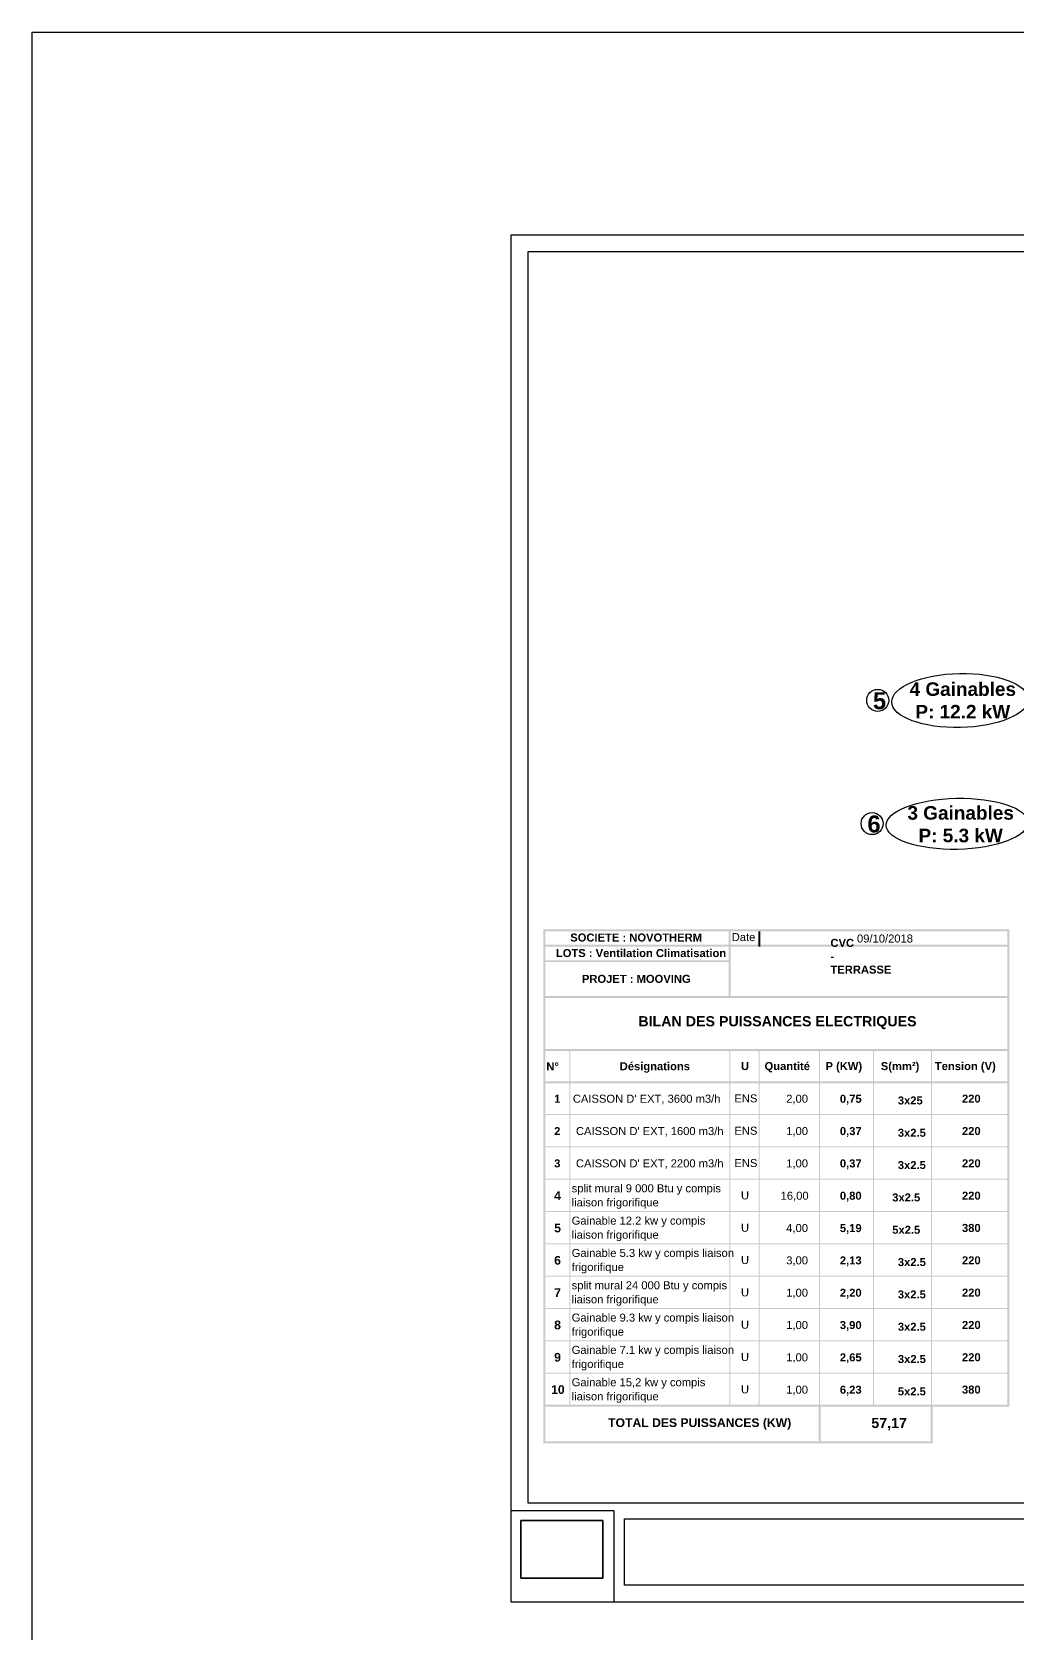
# Model space of a CAD drawing. Header units: millimetres. Extents: x 61345 to 69644, y 9491 to 29385.
# Drawn here: x 61345 to 64251, y 24660 to 29385 of the extents above; entities that cross this region are included whole.
import ezdxf

# ---------------------------------------------------------------- set-up
doc = ezdxf.new("R2010")
doc.units = ezdxf.units.MM
for name, color, linetype in [('CIRCUITS ECLAIRAGE', 1, 'Continuous'), ('PDF _Remplissages de solides', 7, 'Continuous'), ('PDF _Texte', 7, 'Continuous')]:
    doc.layers.add(name, color=color, linetype=linetype)
doc.layers.add('G-ANNO-TEXT', color=231, linetype='Continuous', lineweight=9)
doc.styles.add('ARIAL', font='arial.ttf')
doc.styles.add('Arial_I', font='ariali.ttf', dxfattribs={"height": 146.22545})
doc.styles.add('PDF Arial', font='arial.ttf')
doc.styles.add('PDF Arial Bold', font='arialbd.ttf')
picture_1 = doc.add_image_def('image1.jpg', size_in_pixel=(475, 334))

msp = doc.modelspace()

# ---------------------------------------------------------------- linework, layer by layer
for p, q in [((62756.9, 24754.5), (62756.9, 28787.3)), ((62756.9, 28787.3), (68216.4, 28787.3)), ((62806.7, 25046), (62806.7, 28737.5)), ((62806.7, 28737.5), (68166.6, 28737.5)), ((68216.4, 24754.5), (62756.9, 24754.5))]:
    msp.add_line(p, q)
at = {"color": 3, "linetype": 'ByBlock'}
msp.add_lwpolyline([(69644, 9491.3), (61345, 9491.3), (61345, 29385.2), (69644, 29385.2)], close=True, dxfattribs=at)
for points in [[(68166.6, 25046), (62806.7, 25046)], [(63060.2, 24754.5), (63060.2, 25023), (62756.9, 25023)], [(63091.4, 25000.1), (67545.1, 25000.1)], [(63091.4, 24804.2), (63091.4, 25000.1)], [(67545.1, 24804.2), (63091.4, 24804.2)]]:
    msp.add_lwpolyline(points)
at = {"color": 18, "lineweight": 30, "true_color": 0x000000}
for centre in [(63837.4, 27414), (63821, 27050.5)]:
    msp.add_circle(centre, 32.5, dxfattribs=at)
for centre, major_axis, ratio in [((64079.8, 27413.5), (201.1, 4.3), 0.396654), ((64071, 27049.8), (208.8, 4.4), 0.36043)]:
    msp.add_ellipse(centre, major_axis=major_axis, ratio=ratio, dxfattribs=at)
at = {"layer": 'PDF _Remplissages de solides', "lineweight": 35, "transparency": 33554559}
for points in [[(62852.2, 25222.8), (62858, 25222.8), (62852.2, 26738.7), (62858, 26738.7)], [(62858, 26732.9), (64225.1, 26732.9), (62858, 26738.7), (64225.1, 26738.7)], [(63398.5, 26535.8), (63404.2, 26535.8), (63398.5, 26732.9), (63404.2, 26732.9)], [(63485.2, 26687.4), (63491, 26687.4), (63485.2, 26732.9), (63491, 26732.9)], [(64219.3, 25331.1), (64225.1, 25331.1), (64219.3, 26732.9), (64225.1, 26732.9)], [(62858, 26687.4), (64225.1, 26687.4), (62858, 26693.2), (64225.1, 26693.2)], [(62858, 26641.9), (63404.2, 26641.9), (62858, 26647.6), (63404.2, 26647.6)], [(62858, 26535.8), (64225.1, 26535.8), (62858, 26541.5), (64225.1, 26541.5)], [(62858, 26379.9), (64225.1, 26379.9), (62858, 26385.6), (64225.1, 26385.6)], [(62928.2, 26290.3), (62931.1, 26290.3), (62928.2, 26379.9), (62931.1, 26379.9)], [(63399.9, 26290.3), (63402.8, 26290.3), (63399.9, 26379.9), (63402.8, 26379.9)], [(63486.7, 26290.3), (63489.5, 26290.3), (63486.7, 26379.9), (63489.5, 26379.9)], [(63664.8, 26290.3), (63667.7, 26290.3), (63664.8, 26379.9), (63667.7, 26379.9)], [(63823.6, 26290.3), (63826.5, 26290.3), (63823.6, 26379.9), (63826.5, 26379.9)], [(63994.6, 26290.3), (63997.5, 26290.3), (63994.6, 26379.9), (63997.5, 26379.9)], [(62858, 26284.5), (64225.1, 26284.5), (62858, 26290.3), (64225.1, 26290.3)], [(62928.2, 25336.8), (62931.1, 25336.8), (62928.2, 26284.5), (62931.1, 26284.5)], [(63399.9, 25336.8), (63402.8, 25336.8), (63399.9, 26284.5), (63402.8, 26284.5)], [(63486.7, 25336.8), (63489.5, 25336.8), (63486.7, 26284.5), (63489.5, 26284.5)], [(63664.8, 25336.8), (63667.7, 25336.8), (63664.8, 26284.5), (63667.7, 26284.5)], [(63823.6, 25336.8), (63826.5, 25336.8), (63823.6, 26284.5), (63826.5, 26284.5)], [(63994.6, 25336.8), (63997.5, 25336.8), (63994.6, 26284.5), (63997.5, 26284.5)], [(64219.3, 25342.5), (64222.2, 25342.5), (64219.3, 26290.3), (64222.2, 26290.3)], [(62858, 26190.6), (64219.3, 26190.6), (62858, 26193.5), (64219.3, 26193.5)], [(62858, 26095.3), (64219.3, 26095.3), (62858, 26098.1), (64219.3, 26098.1)], [(62858, 25999.9), (64219.3, 25999.9), (62858, 26002.8), (64219.3, 26002.8)], [(62858, 25904.6), (64219.3, 25904.6), (62858, 25907.4), (64219.3, 25907.4)], [(62858, 25809.2), (64219.3, 25809.2), (62858, 25812.1), (64219.3, 25812.1)], [(62858, 25713.9), (64219.3, 25713.9), (62858, 25716.7), (64219.3, 25716.7)], [(62858, 25618.5), (64219.3, 25618.5), (62858, 25621.4), (64219.3, 25621.4)], [(62858, 25523.2), (64219.3, 25523.2), (62858, 25526.1), (64219.3, 25526.1)], [(62858, 25427.8), (64219.3, 25427.8), (62858, 25430.7), (64219.3, 25430.7)], [(62858, 25331.1), (64225.1, 25331.1), (62858, 25336.8), (64225.1, 25336.8)], [(63663.4, 25222.8), (63669.1, 25222.8), (63663.4, 25331.1), (63669.1, 25331.1)], [(63993.2, 25222.8), (63998.9, 25222.8), (63993.2, 25331.1), (63998.9, 25331.1)], [(62858, 25222.8), (63998.9, 25222.8), (62858, 25228.5), (63998.9, 25228.5)]]:
    msp.add_solid(points, dxfattribs=at)

# ---------------------------------------------------------------- texts
at = {"layer": 'G-ANNO-TEXT', "color": 6, "char_height": 40, "width": 517.465, "attachment_point": 1, "style": 'ARIAL'}
for s, insert in [('\\pxqc;{\\fArial|b1|i0|c0|p34;\\C94;4 Gainables\\PP: 12.2 kW}', (63829.4, 27467.2)), ('\\pxqc;{\\fArial|b1|i0|c0|p34;3 Gainables\\PP: 5.3 kW}', (63823.1, 27102.1))]:
    msp.add_mtext(s, dxfattribs=dict(at, insert=insert))
at = {"layer": 'G-ANNO-TEXT', "color": 0, "char_height": 50, "width": 84.177, "attachment_point": 1, "style": 'Arial_I'}
for s, insert in [('{\\fArial|b1|i0|c0|p34;\\C1;5}', (63823.3, 27437.9)), ('{\\fArial|b1|i0|c0|p34;\\C1;6}', (63807, 27074.4))]:
    msp.add_mtext(s, dxfattribs=dict(at, insert=insert))
at = {"layer": 'PDF _Texte', "attachment_point": 7}
for s, insert, char_height, style in [('SOCIETE : NOVOTHERM', (62931.1, 26702.3), 23.606, 'PDF Arial Bold'), ('Date', (63407.1, 26703.6), 23.61, 'PDF Arial'), ('09/10/2018', (63776.3, 26699.4), 23.61, 'PDF Arial'), ('LOTS : Ventilation Climatisation', (62888.8, 26656.4), 23.606, 'PDF Arial Bold'), ('PROJET : MOOVING', (62965.5, 26580.4), 23.606, 'PDF Arial Bold'), ('BILAN DES PUISSANCES ELECTRIQUES', (63131.8, 26443.9), 30.02, 'PDF Arial Bold'), ('N°', (62860.8, 26322.4), 23.61, 'PDF Arial Bold'), ('Désignations', (63077, 26315.8), 23.606, 'PDF Arial Bold'), ('U     Quantité     P (KW)      S(mm²)     Tension (V)', (63434.3, 26316.3), 23.606, 'PDF Arial Bold'), ("{\\fArial|b1|i0|c0|p34;\\C1;1}    CAISSON D' EXT, 3600 m3/h", (62883.8, 26222.8), 23.606, 'PDF Arial'), ('ENS', (63415, 26227.8), 23.61, 'PDF Arial'), ('2,00', (63567.7, 26222.8), 23.61, 'PDF Arial'), ('0,75', (63725.8, 26221.7), 23.61, 'PDF Arial Bold'), ('3x25', (63896.7, 26221.7), 23.61, 'PDF Arial Bold'), ('220', (64085.7, 26227.1), 23.61, 'PDF Arial Bold'), ("{\\fArial|b1|i0|c0|p34;\\C1;2 }    CAISSON D' EXT, 1600 m3/h", (62883.8, 26127.4), 23.606, 'PDF Arial'), ('ENS', (63415, 26132.4), 23.61, 'PDF Arial'), ('1,00', (63567.7, 26127.4), 23.61, 'PDF Arial'), ('0,37', (63725.8, 26126.4), 23.61, 'PDF Arial Bold'), ('3x2.5', (63896.7, 26126.4), 23.61, 'PDF Arial Bold'), ('220', (64085.7, 26131.7), 23.61, 'PDF Arial Bold'), ("{\\fArial|b1|i0|c0|p34;\\C1;3 }    CAISSON D' EXT, 2200 m3/h", (62883.8, 26032.1), 23.606, 'PDF Arial'), ('ENS', (63415, 26037.1), 23.61, 'PDF Arial'), ('1,00', (63567.7, 26032.1), 23.61, 'PDF Arial'), ('0,37', (63725.8, 26031.1), 23.61, 'PDF Arial Bold'), ('3x2.5', (63896.7, 26031.1), 23.61, 'PDF Arial Bold'), ('220', (64085.7, 26036.4), 23.61, 'PDF Arial Bold'), ('split mural 9 000 Btu y compis', (62935.4, 25955.9), 23.606, 'PDF Arial'), ('liaison frigorifique', (62935.4, 25914.3), 23.606, 'PDF Arial'), ('U', (63434.3, 25941.7), 23.6, 'PDF Arial'), ('16,00', (63551.2, 25936.7), 23.61, 'PDF Arial'), ('0,80', (63725.8, 25935.7), 23.61, 'PDF Arial Bold'), ('3x2.5', (63880.2, 25935.7), 23.61, 'PDF Arial Bold'), ('220', (64085.7, 25941), 23.61, 'PDF Arial Bold'), ('Gainable 12.2 kw y compis', (62935.4, 25860.5), 23.606, 'PDF Arial'), ('liaison frigorifique', (62935.4, 25819), 23.606, 'PDF Arial'), ('U', (63434.3, 25846.3), 23.6, 'PDF Arial'), ('4,00', (63567.7, 25841.4), 23.61, 'PDF Arial'), ('5,19', (63725.8, 25840.3), 23.61, 'PDF Arial Bold'), ('5x2.5', (63880.2, 25840.3), 23.61, 'PDF Arial Bold'), ('380', (64085.7, 25845.7), 23.61, 'PDF Arial Bold'), ('frigorifique', (62935.4, 25723.6), 23.606, 'PDF Arial'), ('Gainable 5.3 kw y compis liaison', (62935.4, 25765.2), 23.606, 'PDF Arial'), ('U', (63434.3, 25751), 23.6, 'PDF Arial'), ('3,00', (63567.7, 25746), 23.61, 'PDF Arial'), ('2,13', (63725.8, 25745), 23.61, 'PDF Arial Bold'), ('3x2.5', (63896.8, 25745), 23.61, 'PDF Arial Bold'), ('220', (64085.7, 25750.3), 23.61, 'PDF Arial Bold'), ('split mural 24 000 Btu y compis', (62935.4, 25669.8), 23.606, 'PDF Arial'), ('liaison frigorifique', (62935.4, 25628.3), 23.606, 'PDF Arial'), ('U', (63434.3, 25655.6), 23.6, 'PDF Arial'), ('1,00', (63567.7, 25650.7), 23.61, 'PDF Arial'), ('2,20', (63725.8, 25649.6), 23.61, 'PDF Arial Bold'), ('3x2.5', (63896.7, 25649.6), 23.61, 'PDF Arial Bold'), ('220', (64085.7, 25655), 23.61, 'PDF Arial Bold'), ('frigorifique', (62935.4, 25532.9), 23.606, 'PDF Arial'), ('Gainable 9.3 kw y compis liaison', (62935.4, 25574.5), 23.606, 'PDF Arial'), ('U', (63434.3, 25560.3), 23.6, 'PDF Arial'), ('1,00', (63567.7, 25555.3), 23.61, 'PDF Arial'), ('3,90', (63725.8, 25554.3), 23.61, 'PDF Arial Bold'), ('3x2.5', (63896.7, 25554.3), 23.61, 'PDF Arial Bold'), ('220', (64085.7, 25559.6), 23.61, 'PDF Arial Bold'), ('frigorifique', (62935.4, 25437.6), 23.606, 'PDF Arial'), ('Gainable 7.1 kw y compis liaison', (62935.4, 25479.2), 23.606, 'PDF Arial'), ('U', (63434.3, 25465), 23.6, 'PDF Arial'), ('1,00', (63567.7, 25460), 23.61, 'PDF Arial'), ('2,65', (63725.8, 25459), 23.61, 'PDF Arial Bold'), ('3x2.5', (63896.8, 25459), 23.61, 'PDF Arial Bold'), ('220', (64085.7, 25464.3), 23.61, 'PDF Arial Bold'), ('Gainable 15,2 kw y compis', (62935.4, 25383.8), 23.606, 'PDF Arial'), ('liaison frigorifique', (62935.4, 25342.2), 23.606, 'PDF Arial'), ('U', (63434.3, 25369.6), 23.6, 'PDF Arial'), ('1,00', (63567.7, 25364.6), 23.61, 'PDF Arial'), ('6,23', (63725.8, 25363.6), 23.61, 'PDF Arial Bold'), ('5x2.5', (63896.7, 25363.6), 23.61, 'PDF Arial Bold'), ('380', (64085.7, 25368.9), 23.61, 'PDF Arial Bold'), ('TOTAL DES PUISSANCES (KW)', (63042.9, 25262.9), 25.658, 'PDF Arial Bold'), ('57,17', (63818.6, 25260.9), 30.02, 'PDF Arial Bold')]:
    msp.add_mtext(s, dxfattribs=dict(at, insert=insert, char_height=char_height, style=style))
at = {"layer": 'PDF _Texte', "insert": (63698.1, 26607.8), "char_height": 23.606, "width": 1.191, "attachment_point": 7, "style": 'PDF Arial Bold'}
msp.add_mtext('{\\C5;CVC - TERRASSE}', dxfattribs=at)
at = {"layer": 'PDF _Texte', "color": 152, "true_color": 0x006fc0, "insert": (62883.8, 25940.4), "char_height": 25.66, "attachment_point": 7, "style": 'PDF Arial Bold'}
msp.add_mtext('{\\C1;4}', dxfattribs=at)
at = {"layer": 'PDF _Texte', "color": 1, "attachment_point": 7, "style": 'PDF Arial Bold'}
for s, insert, char_height in [('5', (62883.8, 25844.6), 25.7), ('6', (62883.8, 25749.2), 25.7), ('7', (62883.8, 25653.9), 25.7), ('8', (62883.8, 25558.5), 25.7), ('9', (62883.8, 25463.2), 25.7), ('10', (62874.8, 25367.9), 25.66)]:
    msp.add_mtext(s, dxfattribs=dict(at, insert=insert, char_height=char_height))

# ---------------------------------------------------------------- pictures from other files: only their frames are drawn
at = {"layer": 'CIRCUITS ECLAIRAGE', "color": 0, "lineweight": 35}
image = msp.add_image(picture_1, insert=(62785.3, 24824.4), size_in_units=(242.1, 170.2), dxfattribs=at)
image.dxf.flags = 7

doc.saveas('drawing.dxf')
